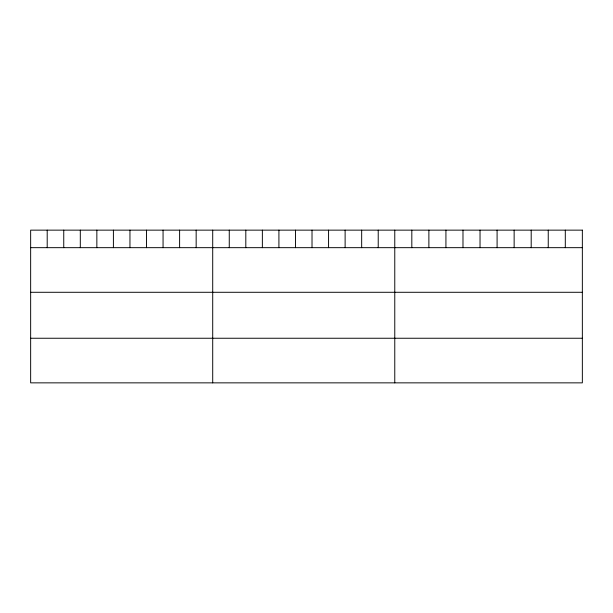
<?xml version="1.0" encoding="UTF-8"?>
<svg xmlns="http://www.w3.org/2000/svg" width="613" height="613" viewBox="0 0 613 613"><rect width="100%" height="100%" fill="white"/><g stroke="black" fill="none" stroke-linecap="round" stroke-linejoin="round"><path stroke-width="0.92" d="M30.65 247.667L582.35 247.667M30.65 292.286L582.35 292.286M30.65 338.246L582.35 338.246M565.301 230.143L565.301 247.667M548.244 230.143L548.244 247.667M531.195 230.143L531.195 247.667M514.138 230.143L514.138 247.667M497.089 230.143L497.089 247.667M480.033 230.143L480.033 247.667M462.984 230.143L462.984 247.667M445.927 230.143L445.927 247.667M428.878 230.143L428.878 247.667M411.821 230.143L411.821 247.667M394.772 230.143L394.772 382.857M378.221 230.143L378.221 247.667M361.67 230.143L361.67 247.667M345.119 230.143L345.119 247.667M328.568 230.143L328.568 247.667M312.017 230.143L312.017 247.667M295.466 230.143L295.466 247.667M278.915 230.143L278.915 247.667M262.364 230.143L262.364 247.667M245.813 230.143L245.813 247.667M229.262 230.143L229.262 247.667M212.711 230.143L212.711 382.857M196.16 230.143L196.16 247.667M179.609 230.143L179.609 247.667M163.058 230.143L163.058 247.667M146.507 230.143L146.507 247.667M129.956 230.143L129.956 247.667M113.405 230.143L113.405 247.667M96.854 230.143L96.854 247.667M80.303 230.143L80.303 247.667M63.752 230.143L63.752 247.667M47.201 230.143L47.201 247.667M582.35 230.143L30.65 230.143L30.65 382.857L582.35 382.857L582.35 230.143"/></g></svg>
